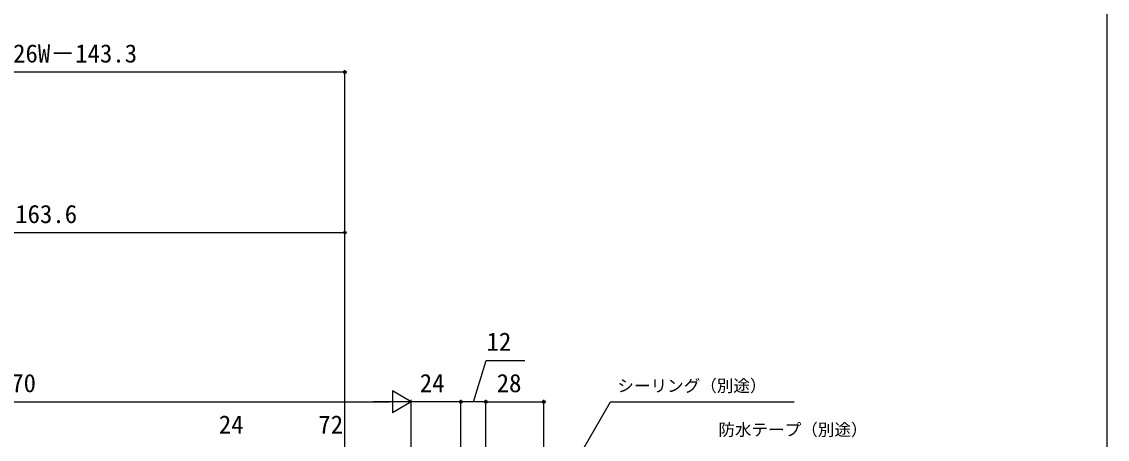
# Model space of a CAD drawing. Units: millimetres, scale not verified. Extents: x -525 to 525, y -783 to 779.
# Drawn here: x 1 to 525, y -413 to -211 of the extents above; entities that cross this region are included whole.
import ezdxf
from ezdxf.enums import TextEntityAlignment as Align

# ---------------------------------------------------------------- set-up
doc = ezdxf.new("R2010")
doc.units = ezdxf.units.MM
doc.header["$LTSCALE"] = 4
doc.layers.add('0-7_YKK_D', color=6, linetype='Continuous')
doc.layers.add('0-8_YKK_ZWAK', color=7, linetype='Continuous')
doc.styles.add('ＭＳ ゴシック', font='')
doc.styles.get('ＭＳ ゴシック').set_extended_font_data('MS Gothic')

msp = doc.modelspace()

# ---------------------------------------------------------------- linework, layer by layer
at = {"layer": '0-7_YKK_D'}
for p, q in [((157.001, -235.628), (-92.295, -235.628)), ((157.001, -567.4), (157.001, -234.628)), ((157.001, -313.115), (-129.36, -313.115)), ((157.001, -567.4), (157.001, -312.115)), ((189.004, -394.7), (179.911, -389.45)), ((179.911, -389.45), (179.911, -399.95)), ((-180.498, -394.7), (178.504, -394.7)), ((189.004, -394.7), (170.817, -394.7)), ((189.004, -394.7), (179.911, -399.95)), ((189.004, -485.198), (189.004, -393.7)), ((189.004, -485.198), (189.004, -393.7)), ((213.001, -394.7), (189.004, -394.7)), ((213.001, -453.7), (213.001, -393.7)), ((213.001, -453.7), (213.001, -393.7)), ((225.002, -394.7), (213.001, -394.7)), ((225.002, -454.7), (225.002, -393.7)), ((225.002, -453.7), (225.002, -393.7)), ((225.002, -394.7), (253.002, -394.7)), ((253.002, -515.8), (253.002, -393.7))]:
    msp.add_line(p, q, dxfattribs=at)
for points in [[(219.001, -394.7), (225.158, -374.7), (243.885, -374.7)], [(229.502, -491.227), (230.776, -489.018), (285.185, -394.7), (373.778, -394.7)]]:
    msp.add_lwpolyline(points, dxfattribs=at)
for centre in [(157.001, -235.628), (157.001, -313.115), (213.001, -394.7), (225.002, -394.7), (225.002, -394.7), (253.002, -394.7)]:
    msp.add_circle(centre, 0.637, dxfattribs=at)
at = {"layer": '0-8_YKK_ZWAK'}
msp.add_lwpolyline([(-525, -782.7), (525, -782.7), (525, 747.3)], dxfattribs=at)

# ---------------------------------------------------------------- texts
at = {"layer": '0-7_YKK_D', "style": 'ＭＳ ゴシック'}
for s, height, p in [('0.826W－143.3', 8.798, (-21.169, -233.628)), ('W－163.6', 8.798, (-20.202, -311.115)), ('12', 8.798, (225.317, -372.7)), ('DW＝W－70', 8.798, (-46.065, -392.7)), ('24', 8.798, (193.105, -392.7)), ('28', 8.798, (230.24, -392.7)), ('シーリング（別途）', 5.865, (288.515, -391.659)), ('24', 8.798, (96.106, -412.698)), ('72', 8.798, (144.14, -412.698)), ('防水テープ（別途）', 5.865, (337.26, -412.85))]:
    msp.add_text(s, height=height, dxfattribs=at).set_placement(p, align=Align.BOTTOM_LEFT)

doc.saveas('drawing.dxf')
